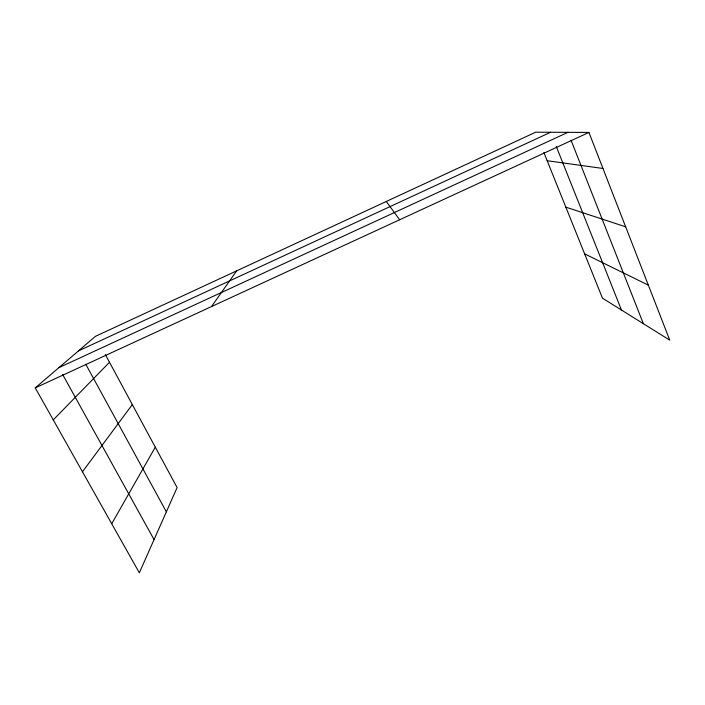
<?xml version="1.0" encoding="UTF-8"?>
<svg xmlns="http://www.w3.org/2000/svg" width="705" height="705" viewBox="0 0 705 705"><rect width="100%" height="100%" fill="white"/><g stroke="black" fill="none" stroke-linecap="round" stroke-linejoin="round"><path stroke-width="1.06" d="M111.725 523.753L155.294 447.164M211.518 306.56L236.677 270.843M82.476 471.786L132.32 404.573M53.263 419.898L109.504 362.282M105.353 354.589L177.105 487.587L139.334 572.804L35.25 387.891L95.492 336.311L535.694 132.196L588.931 132.434L669.75 340.154L602.467 298.171L543.89 152.571M78.484 350.879L550.605 132.258M58.867 367.666L567.922 132.337M35.25 387.891L588.931 132.434M547.168 160.722L602.951 168.469M565.851 207.155L625.652 226.807M584.648 253.87L648.353 285.155M386.287 201.471L399.656 219.766M62.578 374.364L154.051 539.607M85.781 364.247L166.362 511.83M556.307 146.561L621.466 310.024M571.085 140.357L643.374 323.692"/></g></svg>
